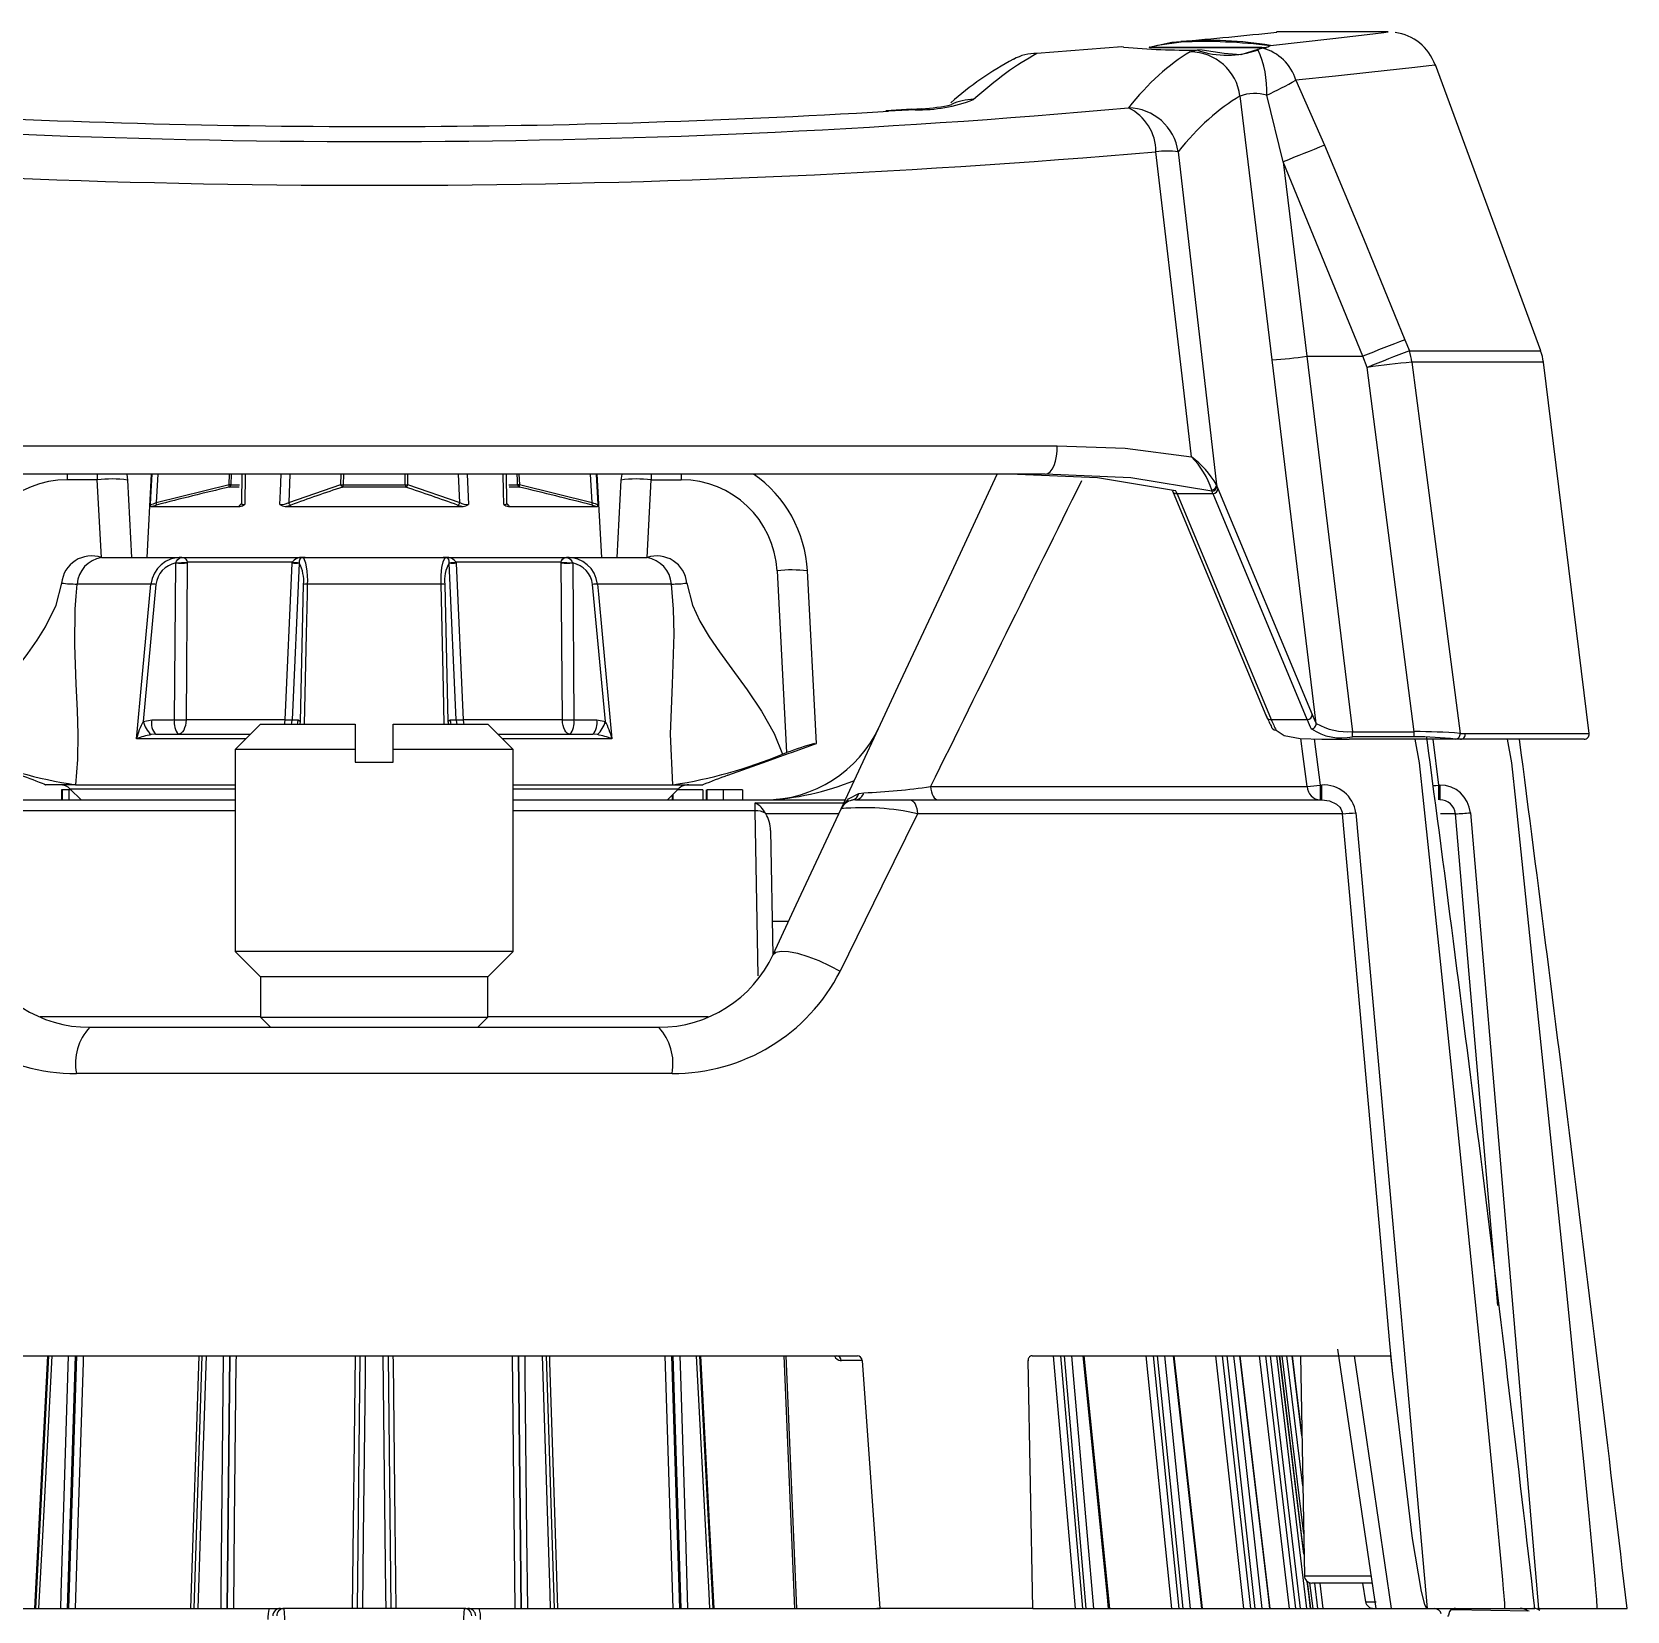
# Model space of a CAD drawing. Extents: x 6 to 134, y 1 to 99.
# Drawn here: x 56.519 to 59.675, y 96.258 to 99.383 of the extents above; entities that cross this region are included whole.
import ezdxf

# ---------------------------------------------------------------- set-up
doc = ezdxf.new("R2010")
doc.units = 0
doc.header["$MEASUREMENT"] = 0
doc.layers.add('OBJECT', color=7, linetype='CONTINUOUS')

msp = doc.modelspace()

# ---------------------------------------------------------------- linework, layer by layer
at = {"layer": 'OBJECT'}
for p, q in [((59.2019, 99.3833), (58.9819, 99.3833)), ((58.6758, 99.3538), (58.5073, 99.3403)), ((58.6758, 99.3538), (58.6692, 99.3533)), ((58.6792, 99.3533), (58.6758, 99.3538)), ((58.6792, 99.3533), (58.6795, 99.3533)), ((58.6792, 99.3533), (58.6794, 99.3533)), ((58.6796, 99.3532), (58.6794, 99.3533)), ((58.6796, 99.3532), (58.6795, 99.3533)), ((58.7306, 99.3523), (58.7307, 99.3523)), ((58.9528, 99.3523), (58.7306, 99.3523)), ((58.7307, 99.3523), (58.962, 99.3523)), ((58.8109, 99.3441), (58.8259, 99.3476)), ((58.8259, 99.3476), (58.8259, 99.3476)), ((58.9543, 99.3511), (58.9449, 99.3484)), ((58.9643, 99.3532), (58.9543, 99.3511)), ((58.9639, 99.3532), (58.9638, 99.3532)), ((58.9643, 99.3532), (58.9644, 99.3533)), ((58.9699, 99.3566), (58.9644, 99.3533)), ((59.5043, 98.7521), (59.296, 99.3182)), ((59.0199, 99.2879), (59.0768, 99.1588)), ((58.9729, 98.734), (58.9094, 99.2565)), ((58.9951, 99.126), (58.9624, 99.258)), ((58.2599, 99.2304), (58.2087, 99.2272)), ((58.2667, 99.2292), (58.214, 99.2262)), ((58.2667, 99.2292), (58.26, 99.2298)), ((58.787, 99.146), (58.8628, 98.4868)), ((58.9951, 99.126), (59.0419, 98.7413)), ((59.1524, 98.7413), (58.9951, 99.126)), ((59.2357, 98.7741), (59.2446, 98.7521)), ((59.0603, 98.0148), (58.9729, 98.734)), ((59.0419, 98.7413), (59.1322, 97.9984)), ((59.0419, 98.7413), (59.1524, 98.7413)), ((59.1613, 98.7194), (59.1524, 98.7413)), ((59.2446, 98.7521), (59.5043, 98.7521)), ((59.5097, 98.7298), (59.2494, 98.7298)), ((59.6, 97.9945), (59.5097, 98.7298)), ((59.2543, 97.9984), (59.1613, 98.7194)), ((55.8463, 98.5644), (58.5474, 98.5644)), ((58.5242, 98.5083), (55.8695, 98.5083)), ((56.5889, 98.5083), (56.5889, 98.4969)), ((56.6484, 98.5083), (56.6484, 98.4969)), ((56.755, 98.5083), (56.7464, 98.3433)), ((56.7683, 98.5083), (56.7652, 98.4517)), ((56.9091, 98.4873), (56.91, 98.5083)), ((56.9135, 98.5083), (56.9127, 98.4871)), ((56.9347, 98.5083), (56.9338, 98.4503)), ((56.941, 98.5083), (56.9401, 98.4479)), ((57.0294, 98.5083), (57.0272, 98.4517)), ((57.1302, 98.4873), (57.1308, 98.5083)), ((57.1354, 98.5083), (57.1348, 98.4871)), ((57.2619, 98.5083), (57.2625, 98.4873)), ((57.3655, 98.4517), (57.3633, 98.5083)), ((57.3804, 98.5083), (57.3828, 98.4479)), ((57.4589, 98.4503), (57.458, 98.5083)), ((57.4827, 98.5083), (57.4836, 98.4873)), ((57.6275, 98.4517), (57.6244, 98.5083)), ((57.6358, 98.5083), (57.639, 98.4479)), ((57.6464, 98.3433), (57.6377, 98.5083)), ((57.7443, 98.5083), (57.7443, 98.4969)), ((57.8038, 98.5083), (57.8038, 98.4969)), ((56.6484, 98.4969), (56.5889, 98.4969)), ((56.6565, 98.3429), (56.6484, 98.4969)), ((56.7083, 98.4964), (56.7164, 98.3433)), ((56.7652, 98.4517), (56.9091, 98.4873)), ((56.9293, 98.4824), (56.9091, 98.4824)), ((56.9127, 98.4871), (56.9295, 98.4871)), ((57.0272, 98.4517), (57.1302, 98.4873)), ((57.2586, 98.4824), (57.1341, 98.4824)), ((57.1348, 98.4871), (57.2579, 98.4871)), ((57.2625, 98.4873), (57.3655, 98.4517)), ((57.463, 98.4871), (57.48, 98.4871)), ((57.4836, 98.4824), (57.4636, 98.4824)), ((57.4836, 98.4873), (57.6275, 98.4517)), ((57.6844, 98.4964), (57.6764, 98.3433)), ((57.7362, 98.3429), (57.7443, 98.4969)), ((57.7443, 98.4969), (57.8038, 98.4969)), ((58.7757, 98.4747), (58.9618, 98.0276)), ((58.8537, 98.4744), (58.8535, 98.4765)), ((58.8628, 98.4868), (58.8636, 98.485)), ((58.8658, 98.4798), (59.052, 98.0327)), ((56.7547, 98.4442), (56.9307, 98.4442)), ((57.0203, 98.4442), (57.3724, 98.4442)), ((57.459, 98.4498), (57.4623, 98.4468)), ((57.462, 98.4442), (57.638, 98.4442)), ((58.856, 98.4694), (58.7849, 98.4694)), ((58.7849, 98.4694), (58.9711, 98.0222)), ((59.0421, 98.0222), (58.856, 98.4694)), ((56.6565, 98.3429), (56.6635, 98.3433)), ((56.6635, 98.3433), (56.8106, 98.3433)), ((56.8013, 98.0217), (56.8036, 98.3322)), ((56.8036, 98.3322), (56.8039, 98.3327)), ((56.8106, 98.3433), (57.06, 98.3433)), ((56.8264, 98.3322), (56.8241, 98.0217)), ((57.0342, 98.3338), (56.8263, 98.3338)), ((56.8263, 98.3338), (56.8264, 98.3322)), ((57.0201, 98.0217), (57.0341, 98.3322)), ((57.0341, 98.3322), (57.0342, 98.3338)), ((57.0481, 98.3322), (57.0341, 98.0217)), ((57.048, 98.3327), (57.0481, 98.3322)), ((57.06, 98.3433), (57.3327, 98.3433)), ((57.3327, 98.3433), (57.5822, 98.3433)), ((57.3446, 98.3322), (57.3447, 98.3327)), ((57.3586, 98.0217), (57.3446, 98.3322)), ((57.3585, 98.3338), (57.3586, 98.3322)), ((57.5664, 98.3338), (57.3585, 98.3338)), ((57.3586, 98.3322), (57.3726, 98.0217)), ((57.5664, 98.3322), (57.5664, 98.3338)), ((57.5687, 98.0217), (57.5664, 98.3322)), ((57.5822, 98.3433), (57.7292, 98.3433)), ((57.5888, 98.3327), (57.5891, 98.3322)), ((57.5891, 98.3322), (57.5914, 98.0217)), ((57.7292, 98.3433), (57.7362, 98.3429)), ((57.9936, 98.3169), (58.0124, 97.957)), ((58.0714, 97.9752), (58.0535, 98.3164)), ((56.7546, 98.2906), (56.6083, 98.2906)), ((56.7645, 98.2899), (56.7391, 98.0187)), ((57.0506, 98.0187), (57.0566, 98.2899)), ((57.3287, 98.2906), (57.064, 98.2906)), ((57.3361, 98.2899), (57.3421, 98.0187)), ((57.6537, 98.0187), (57.6282, 98.2899)), ((57.7844, 98.2906), (57.6381, 98.2906)), ((56.7391, 98.0187), (56.7561, 98.0217)), ((56.7561, 98.0217), (56.8013, 98.0217)), ((57.0201, 98.0217), (56.8241, 98.0217)), ((56.9714, 98.0133), (56.9214, 97.9633)), ((56.9714, 98.0133), (57.1589, 98.0133)), ((57.0341, 98.0217), (57.0462, 98.0217)), ((57.0462, 98.0217), (57.0506, 98.0187)), ((57.1589, 98.0133), (57.1589, 97.9633)), ((57.2339, 98.0133), (57.4214, 98.0133)), ((57.2339, 97.9633), (57.2339, 98.0133)), ((57.3421, 98.0187), (57.3465, 98.0217)), ((57.3465, 98.0217), (57.3586, 98.0217)), ((57.5687, 98.0217), (57.3726, 98.0217)), ((57.4714, 97.9633), (57.4214, 98.0133)), ((57.5914, 98.0217), (57.6367, 98.0217)), ((57.6367, 98.0217), (57.6537, 98.0187)), ((58.9711, 98.0222), (59.0421, 98.0222)), ((56.9426, 97.9845), (56.7259, 97.9845)), ((56.7638, 97.9933), (56.7548, 97.9925)), ((56.7638, 97.9933), (56.9514, 97.9933)), ((57.4414, 97.9933), (57.6289, 97.9933)), ((57.6668, 97.9845), (57.4501, 97.9845)), ((57.638, 97.9925), (57.6289, 97.9933)), ((58.0217, 97.9571), (58.0677, 97.9738)), ((58.0677, 97.9738), (58.0676, 97.9752)), ((59.0563, 97.984), (59.0683, 97.8928)), ((59.3459, 97.9833), (59.1251, 97.9833)), ((59.1322, 97.9884), (59.1322, 97.9984)), ((59.1322, 97.9984), (59.2543, 97.9984)), ((59.2543, 97.9884), (59.1322, 97.9884)), ((59.2543, 97.9884), (59.2543, 97.9984)), ((59.2911, 97.9833), (59.3021, 97.8928)), ((59.3459, 97.9833), (59.3359, 97.9837)), ((59.3448, 97.9949), (59.3549, 97.9945)), ((59.5901, 97.9833), (59.3459, 97.9833)), ((59.3549, 97.9945), (59.6, 97.9945)), ((56.9214, 97.9633), (56.9214, 97.5633)), ((57.1589, 97.9633), (56.9214, 97.9633)), ((57.1589, 97.9633), (57.1589, 97.9383)), ((57.1589, 97.9383), (57.2339, 97.9383)), ((57.2339, 97.9383), (57.2339, 97.9633)), ((57.4714, 97.9633), (57.2339, 97.9633)), ((57.4714, 97.5633), (57.4714, 97.9633)), ((57.896, 97.912), (57.9739, 97.9403)), ((58.004, 97.954), (58.0124, 97.957)), ((56.6053, 97.8933), (56.5464, 97.8933)), ((56.5774, 97.8833), (56.5774, 97.8633)), ((56.5789, 97.8833), (56.5774, 97.8833)), ((56.5789, 97.8833), (56.5789, 97.8633)), ((56.5921, 97.8833), (56.5789, 97.8833)), ((56.5921, 97.8833), (56.5921, 97.8633)), ((56.5964, 97.8833), (56.5921, 97.8833)), ((56.5951, 97.8845), (56.6164, 97.8633)), ((56.9214, 97.8845), (56.5951, 97.8845)), ((56.6053, 97.8933), (56.9214, 97.8933)), ((57.4714, 97.8933), (57.7874, 97.8933)), ((57.7976, 97.8845), (57.4714, 97.8845)), ((57.7764, 97.8633), (57.7976, 97.8845)), ((57.7871, 97.874), (57.7871, 97.8633)), ((57.7874, 97.8933), (57.8464, 97.8933)), ((57.8468, 97.8833), (57.7964, 97.8833)), ((57.8468, 97.8833), (57.8468, 97.8633)), ((57.8534, 97.8833), (57.8534, 97.8633)), ((57.8547, 97.8833), (57.8547, 97.8633)), ((57.8866, 97.8833), (57.8547, 97.8833)), ((57.8866, 97.8833), (57.8866, 97.8633)), ((57.9249, 97.8833), (57.8866, 97.8833)), ((57.9249, 97.8833), (57.9249, 97.8633)), ((58.1553, 97.8762), (58.1652, 97.8775)), ((58.2971, 97.8896), (59.0422, 97.8896)), ((59.0683, 97.8928), (59.0711, 97.8928)), ((59.0683, 97.8928), (59.0683, 97.8633)), ((59.0711, 97.8633), (59.0711, 97.8928)), ((59.3021, 97.8928), (59.3046, 97.8928)), ((59.3021, 97.8928), (59.3021, 97.8633)), ((59.3046, 97.8928), (59.3046, 97.8633)), ((56.2643, 97.8633), (56.9214, 97.8633)), ((57.4714, 97.8633), (58.1284, 97.8633)), ((57.7778, 97.8648), (57.7778, 97.8633)), ((57.7858, 97.8727), (57.7858, 97.8633)), ((57.95, 97.8578), (58.1258, 97.8578)), ((58.1485, 97.8633), (58.1417, 97.8627)), ((58.1485, 97.8633), (58.2564, 97.8633)), ((58.2564, 97.8633), (59.0711, 97.8633)), ((56.9214, 97.8419), (56.4426, 97.8419)), ((57.9501, 97.8419), (57.4714, 97.8419)), ((57.9558, 97.5149), (57.9501, 97.8419)), ((57.9715, 97.8355), (57.9706, 97.8369)), ((58.1154, 97.8355), (57.9715, 97.8355)), ((59.1123, 97.8359), (58.2712, 97.8359)), ((59.3357, 97.8359), (59.3062, 97.8359)), ((59.3652, 97.838), (59.5002, 96.2633)), ((57.9805, 97.8025), (57.9848, 97.5561)), ((57.9836, 97.6233), (58.0164, 97.6233)), ((56.9214, 97.5633), (56.9714, 97.5133)), ((57.1964, 97.5633), (56.9214, 97.5633)), ((57.4714, 97.5633), (57.1964, 97.5633)), ((57.4214, 97.5133), (57.4714, 97.5633)), ((56.9714, 97.5133), (56.9714, 97.4333)), ((57.1964, 97.5133), (56.9714, 97.5133)), ((57.4214, 97.5133), (57.1964, 97.5133)), ((57.4214, 97.4333), (57.4214, 97.5133)), ((56.5355, 97.4347), (56.9714, 97.4347)), ((56.9714, 97.4333), (56.9914, 97.4133)), ((56.9714, 97.4333), (57.1964, 97.4333)), ((57.1964, 97.4333), (57.4214, 97.4333)), ((57.4014, 97.4133), (57.4214, 97.4333)), ((57.4214, 97.4347), (57.8572, 97.4347)), ((56.6335, 97.4133), (57.7593, 97.4133)), ((57.7857, 97.322), (56.607, 97.322)), ((59.1022, 96.7761), (59.178, 96.2632)), ((56.2405, 96.7633), (58.1523, 96.7633)), ((56.5246, 96.2633), (56.5508, 96.7633)), ((56.5522, 96.7633), (56.5259, 96.2633)), ((56.6046, 96.7633), (56.589, 96.2633)), ((56.5922, 96.2633), (56.6079, 96.7633)), ((56.8336, 96.2633), (56.8498, 96.7633)), ((56.8555, 96.7633), (56.8393, 96.2633)), ((56.9099, 96.7633), (56.9048, 96.2633)), ((56.9064, 96.2633), (56.9114, 96.7633)), ((57.1536, 96.2633), (57.1592, 96.7633)), ((57.1632, 96.2633), (57.1688, 96.7633)), ((57.2239, 96.7633), (57.2295, 96.2633)), ((57.475, 96.2633), (57.4699, 96.7633)), ((57.4813, 96.7633), (57.4864, 96.2633)), ((57.4879, 96.2633), (57.4828, 96.7633)), ((57.5534, 96.2633), (57.5372, 96.7633)), ((57.7878, 96.2633), (57.7721, 96.7633)), ((57.7848, 96.7633), (57.8005, 96.2633)), ((57.8037, 96.2633), (57.7881, 96.7633)), ((57.8668, 96.2633), (57.8405, 96.7633)), ((58.007, 96.7633), (58.0279, 96.2633)), ((58.0111, 96.7633), (58.0319, 96.2633)), ((58.1618, 96.7536), (58.1199, 96.7536)), ((58.1618, 96.7536), (58.1969, 96.2633)), ((58.4992, 96.2633), (58.4901, 96.7536)), ((58.4979, 96.7633), (59.2076, 96.7633)), ((58.5836, 96.2633), (58.5402, 96.7633)), ((58.5544, 96.7633), (58.5977, 96.2633)), ((58.6052, 96.2633), (58.5619, 96.7633)), ((58.6517, 96.2633), (58.6011, 96.7633)), ((58.7743, 96.2633), (58.724, 96.7633)), ((58.7378, 96.7633), (58.7881, 96.2633)), ((58.7967, 96.2633), (58.7464, 96.7633)), ((58.8351, 96.2633), (58.7791, 96.7633)), ((58.9171, 96.2633), (58.8614, 96.7633)), ((58.8744, 96.7633), (58.9301, 96.2633)), ((58.9394, 96.2633), (58.8837, 96.7633)), ((58.969, 96.2633), (58.9094, 96.7633)), ((59.0076, 96.2633), (58.9482, 96.7633)), ((58.9601, 96.7633), (59.0194, 96.2633)), ((59.0292, 96.2633), (58.9698, 96.7633)), ((59.036, 96.3708), (58.9878, 96.7633)), ((59.036, 96.372), (58.9879, 96.7633)), ((58.9921, 96.7633), (59.0353, 96.4108)), ((59.0336, 96.5059), (59.002, 96.7633)), ((59.0319, 96.6045), (59.0124, 96.7633)), ((59.0291, 96.7633), (59.0367, 96.328)), ((59.2115, 96.7277), (59.2076, 96.7633)), ((59.0367, 96.328), (59.1689, 96.328)), ((59.0493, 96.2633), (59.0428, 96.3165)), ((59.0471, 96.3141), (59.0534, 96.2633)), ((59.1708, 96.3133), (59.0517, 96.3133)), ((59.0634, 96.2633), (59.0572, 96.3133)), ((59.0675, 96.3133), (59.0736, 96.2633)), ((59.0738, 96.2633), (59.0677, 96.3133)), ((59.152, 96.3133), (59.1575, 96.2765)), ((59.1575, 96.2765), (59.179, 96.2765)), ((56.1932, 96.2633), (56.9885, 96.2633)), ((56.9885, 96.2633), (57.0116, 96.2633)), ((57.011, 96.2633), (57.0184, 96.2633)), ((57.3743, 96.2633), (57.0184, 96.2633)), ((57.3743, 96.2633), (57.3817, 96.2633)), ((57.3821, 96.2633), (57.4042, 96.2633)), ((57.4042, 96.2633), (58.1969, 96.2633)), ((58.1969, 96.2633), (58.1908, 96.2633)), ((58.4992, 96.2633), (58.1969, 96.2633)), ((58.4992, 96.2633), (59.2476, 96.2633)), ((59.2476, 96.2633), (59.2797, 96.2633)), ((59.2797, 96.2633), (59.4328, 96.2633)), ((59.4817, 96.258), (59.3301, 96.2607)), ((59.4328, 96.2633), (59.4928, 96.2633)), ((59.5002, 96.2633), (59.498, 96.2633)), ((59.5002, 96.2633), (59.6153, 96.2633)), ((59.6153, 96.2633), (59.6753, 96.2633))]:
    msp.add_line(p, q, dxfattribs=at)
at = {"layer": 'OBJECT', "flags": 128}
for points in [[(58.7297, 99.3532), (58.7743, 99.363), (58.7925, 99.3642)], [(58.7927, 99.3632), (58.7459, 99.3564), (58.7307, 99.3523)], [(58.9699, 99.3566), (59.0928, 99.3703), (59.1719, 99.3796), (59.1942, 99.3823), (59.2023, 99.3833), (59.2019, 99.3832)], [(58.9449, 99.3484), (58.9112, 99.3381), (58.8779, 99.3407), (58.8344, 99.3473), (58.8259, 99.3476)], [(59.2946, 99.3176), (59.2955, 99.3177), (59.2833, 99.3163), (59.2554, 99.3131), (59.1646, 99.3031), (59.0986, 99.296), (59.0199, 99.2879)], [(58.2798, 99.2313), (58.2796, 99.2312), (58.26, 99.23)], [(58.8135, 98.5424), (58.7948, 98.7025), (58.7431, 99.146)], [(59.0768, 99.1588), (59.1535, 98.9741), (59.2357, 98.7741)], [(59.2494, 98.7298), (59.2752, 98.5315), (59.3448, 97.9949)], [(58.5242, 98.5083), (58.5291, 98.5094), (58.5338, 98.5127), (58.538, 98.518), (58.5417, 98.5252), (58.5446, 98.5338), (58.5465, 98.5435), (58.5475, 98.5538), (58.5474, 98.5644)], [(58.5474, 98.5644), (58.682, 98.5594), (58.8135, 98.5424)], [(56.7065, 98.5083), (56.7067, 98.5077), (56.7083, 98.4964)], [(56.7537, 98.4479), (56.7551, 98.4742), (56.7569, 98.5083)], [(57.0099, 98.4479), (57.0109, 98.4742), (57.0123, 98.5083)], [(57.2579, 98.4871), (57.2576, 98.4971), (57.2573, 98.5083)], [(57.4526, 98.4479), (57.4522, 98.4742), (57.4517, 98.5083)], [(57.48, 98.4871), (57.4796, 98.4971), (57.4792, 98.5083)], [(57.6862, 98.5083), (57.686, 98.5077), (57.6844, 98.4964)], [(58.1203, 97.846), (58.2333, 98.0882), (58.3389, 98.3148), (58.4291, 98.5083)], [(58.4692, 98.5083), (58.6276, 98.5011), (58.782, 98.476)], [(58.8537, 98.4744), (58.6932, 98.5006), (58.5242, 98.5083)], [(58.7757, 98.4747), (58.7753, 98.4757), (58.7751, 98.4771)], [(56.9307, 98.4442), (56.9301, 98.4446), (56.9296, 98.4459), (56.9304, 98.4468)], [(56.9304, 98.4468), (56.9331, 98.4493), (56.9337, 98.4498)], [(56.9336, 98.4503), (56.9337, 98.4493), (56.9332, 98.4483), (56.9329, 98.448), (56.933, 98.448)], [(56.9339, 98.4503), (56.9342, 98.4493), (56.9361, 98.4483), (56.9392, 98.4479), (56.9401, 98.4479)], [(57.4526, 98.4479), (57.4549, 98.448), (57.4577, 98.4487), (57.4589, 98.45), (57.4588, 98.4503)], [(57.4597, 98.448), (57.4598, 98.448), (57.4594, 98.4485), (57.4589, 98.45), (57.459, 98.4503)], [(57.4623, 98.4468), (57.4631, 98.4452), (57.462, 98.4442)], [(56.8039, 98.3327), (56.8054, 98.3356), (56.8081, 98.3391), (56.8113, 98.3417), (56.8147, 98.3431), (56.8158, 98.3433), (56.8159, 98.3433), (56.8159, 98.3433), (56.8159, 98.3433), (56.8158, 98.3433), (56.8158, 98.3433), (56.8157, 98.3433), (56.8156, 98.3433)], [(56.8106, 98.3433), (56.8116, 98.3433), (56.8161, 98.3433)], [(56.8148, 98.3433), (56.8117, 98.3433), (56.8106, 98.3433)], [(56.8161, 98.3433), (56.8165, 98.3433), (56.8168, 98.3433), (56.8174, 98.3433), (56.8188, 98.3431), (56.8214, 98.3418), (56.8237, 98.3395), (56.8255, 98.3364), (56.8263, 98.3338)], [(57.0539, 98.3433), (57.0539, 98.3433), (57.0538, 98.3433), (57.0537, 98.3433), (57.0536, 98.3433), (57.0535, 98.3433), (57.0534, 98.3433), (57.0529, 98.3432), (57.0515, 98.3426), (57.0492, 98.3397), (57.0481, 98.3357), (57.048, 98.3327)], [(57.0539, 98.3433), (57.0541, 98.3433), (57.0565, 98.3421), (57.0607, 98.3326), (57.0633, 98.3162), (57.0641, 98.2975), (57.064, 98.2906)], [(57.06, 98.3433), (57.0587, 98.3433), (57.0541, 98.3433)], [(57.0543, 98.3433), (57.0589, 98.3433), (57.06, 98.3433)], [(57.3287, 98.2906), (57.3289, 98.3083), (57.3302, 98.3232), (57.3326, 98.3347), (57.336, 98.3418), (57.3386, 98.3433), (57.3388, 98.3433)], [(57.3386, 98.3433), (57.3341, 98.3433), (57.3327, 98.3433)], [(57.3327, 98.3433), (57.3338, 98.3433), (57.3384, 98.3433)], [(57.3447, 98.3327), (57.3446, 98.3356), (57.3438, 98.3391), (57.3422, 98.3417), (57.3403, 98.3431), (57.3393, 98.3433), (57.3392, 98.3433), (57.3391, 98.3433), (57.3391, 98.3433), (57.339, 98.3433), (57.3389, 98.3433), (57.3388, 98.3433), (57.3388, 98.3433)], [(57.5664, 98.3338), (57.5672, 98.3364), (57.569, 98.3395), (57.5713, 98.3418), (57.5739, 98.3431), (57.5753, 98.3433), (57.5759, 98.3433), (57.5762, 98.3433), (57.5766, 98.3433)], [(57.5766, 98.3433), (57.5811, 98.3433), (57.5822, 98.3433)], [(57.5771, 98.3433), (57.577, 98.3433), (57.5769, 98.3433), (57.5769, 98.3433), (57.5768, 98.3433), (57.5768, 98.3433), (57.5769, 98.3433), (57.5773, 98.3432), (57.5796, 98.3426), (57.584, 98.3397), (57.5872, 98.3357), (57.5888, 98.3327)], [(57.5822, 98.3433), (57.5811, 98.3433), (57.5771, 98.3433)], [(56.3887, 97.954), (56.4124, 98.0092), (56.4477, 98.0663), (56.4887, 98.1227), (56.5109, 98.153), (56.5292, 98.1792), (56.5461, 98.2061), (56.567, 98.2488), (56.578, 98.2925)], [(56.6083, 98.2906), (56.606, 98.2665), (56.6043, 98.2407), (56.6033, 98.17), (56.6063, 98.0925), (56.6087, 98.0403), (56.61, 97.9933), (56.6092, 97.9434), (56.6053, 97.8933)], [(56.7259, 97.9845), (56.7277, 98.0044), (56.7352, 98.0838), (56.7546, 98.2906)], [(57.064, 98.2906), (57.0636, 98.2707), (57.0619, 98.1913), (57.058, 98.0133)], [(57.3347, 98.0133), (57.3332, 98.0838), (57.3287, 98.2906)], [(57.6381, 98.2906), (57.64, 98.2707), (57.6474, 98.1913), (57.6668, 97.9845)], [(57.7874, 97.8933), (57.7827, 97.9933), (57.7864, 98.0925), (57.7896, 98.1912), (57.7884, 98.2407), (57.7844, 98.2906)], [(57.8147, 98.2925), (57.8258, 98.2488), (57.8404, 98.2173), (57.8588, 98.1864), (57.8796, 98.1561), (57.9041, 98.1227), (57.9346, 98.0811), (57.9628, 98.0393), (57.9877, 97.9948), (58.004, 97.954)], [(56.8241, 98.0217), (56.8236, 98.0161), (56.8227, 98.0107), (56.8213, 98.0058), (56.8194, 98.0015), (56.8172, 97.998), (56.8146, 97.9954), (56.8119, 97.9938), (56.8091, 97.9933)], [(57.0193, 98.0133), (57.0197, 98.0161), (57.0201, 98.0217)], [(57.0325, 98.0133), (57.0333, 98.0161), (57.0341, 98.0217)], [(57.0446, 98.0133), (57.0454, 98.0161), (57.0462, 98.0217)], [(57.0493, 98.0133), (57.0496, 98.0141), (57.0506, 98.0187)], [(57.3421, 98.0187), (57.3431, 98.0141), (57.3434, 98.0133)], [(57.3465, 98.0217), (57.3473, 98.0161), (57.3481, 98.0133)], [(57.3586, 98.0217), (57.3594, 98.0161), (57.3602, 98.0133)], [(57.3726, 98.0217), (57.373, 98.0161), (57.3734, 98.0133)], [(57.5836, 97.9933), (57.5808, 97.9938), (57.5781, 97.9954), (57.5755, 97.998), (57.5733, 98.0015), (57.5714, 98.0058), (57.57, 98.0107), (57.5691, 98.0161), (57.5687, 98.0217)], [(58.9808, 98.0015), (58.9968, 97.9905), (59.0283, 97.9851), (59.0713, 97.9835), (59.1251, 97.9833)], [(58.0677, 97.9738), (58.0697, 97.9746), (58.0709, 97.975), (58.0714, 97.9752)], [(59.0422, 97.8896), (59.0345, 97.9491), (59.0298, 97.985)], [(59.2554, 97.9833), (59.2641, 97.9364), (59.2724, 97.8561), (59.3058, 97.5379), (59.3223, 97.3788), (59.3388, 97.2197), (59.3714, 96.9015), (59.3929, 96.6893), (59.407, 96.5476), (59.4163, 96.4531), (59.4223, 96.39), (59.4262, 96.3479), (59.4288, 96.3198), (59.4304, 96.3011), (59.4314, 96.2885), (59.4321, 96.2802), (59.4325, 96.2746), (59.4327, 96.2708), (59.4329, 96.2683), (59.4329, 96.2667), (59.433, 96.2656), (59.433, 96.2648), (59.433, 96.2643), (59.433, 96.264), (59.4329, 96.2637), (59.4329, 96.2636), (59.4329, 96.2635), (59.4329, 96.2634), (59.4329, 96.2634), (59.4329, 96.2633), (59.4328, 96.2633), (59.4328, 96.2633), (59.4328, 96.2633), (59.4328, 96.2633), (59.4328, 96.2633)], [(59.4379, 97.9833), (59.4466, 97.9364), (59.4549, 97.8561), (59.4882, 97.5379), (59.5048, 97.3788), (59.5212, 97.2197), (59.5539, 96.9015), (59.5754, 96.6893), (59.5895, 96.5476), (59.5987, 96.4531), (59.6048, 96.39), (59.6087, 96.3479), (59.6112, 96.3198), (59.6129, 96.3011), (59.6139, 96.2885), (59.6146, 96.2802), (59.615, 96.2746), (59.6152, 96.2708), (59.6153, 96.2683), (59.6154, 96.2667), (59.6154, 96.2656), (59.6154, 96.2648), (59.6154, 96.2643), (59.6154, 96.264), (59.6154, 96.2637), (59.6154, 96.2636), (59.6154, 96.2635), (59.6154, 96.2634), (59.6153, 96.2634), (59.6153, 96.2633), (59.6153, 96.2633), (59.6153, 96.2633), (59.6153, 96.2633), (59.6153, 96.2633), (59.6153, 96.2633)], [(57.9739, 97.9403), (57.9934, 97.9473), (58.0081, 97.9524), (58.0177, 97.9558), (58.022, 97.9572), (58.0217, 97.9571)], [(56.5436, 97.8944), (56.546, 97.8934), (56.5464, 97.8933)], [(57.8491, 97.8944), (57.8467, 97.8934), (57.8464, 97.8933)], [(58.125, 97.8523), (58.1346, 97.8652), (58.1553, 97.8762)], [(58.2971, 97.8896), (58.2977, 97.8843), (58.2988, 97.8793), (58.3003, 97.8748), (58.3022, 97.8708), (58.3045, 97.8676), (58.3071, 97.8652), (58.3098, 97.8638), (58.3126, 97.8633)], [(59.2923, 97.8916), (59.297, 97.8921), (59.3021, 97.8928)], [(57.9501, 97.8419), (57.9501, 97.8482), (57.95, 97.8535), (57.95, 97.8578)], [(57.9858, 97.5576), (58.0314, 97.6554), (58.0763, 97.7515), (58.1203, 97.846)], [(58.2564, 97.8633), (58.2591, 97.8628), (58.2617, 97.8612), (58.2642, 97.8588), (58.2664, 97.8554), (58.2682, 97.8513), (58.2697, 97.8466), (58.2707, 97.8414), (58.2712, 97.8359)], [(59.0711, 97.8633), (59.0865, 97.8612), (59.1001, 97.8549), (59.1066, 97.8489), (59.1088, 97.8458), (59.1118, 97.8389), (59.1123, 97.8359)], [(58.2712, 97.8359), (58.2009, 97.6928), (58.1182, 97.5241)], [(59.2115, 96.7277), (59.2061, 96.7875), (59.1848, 97.0265), (59.1123, 97.8359)], [(59.1386, 97.838), (59.2373, 96.7372), (59.2797, 96.2633)], [(59.4192, 96.8628), (59.363, 97.5185), (59.3357, 97.8359)], [(57.9858, 97.5576), (57.9912, 97.5623), (58.0014, 97.5642), (58.0159, 97.5634), (58.0339, 97.5598), (58.0543, 97.5537), (58.076, 97.5453), (58.0977, 97.5353), (58.1182, 97.5241)], [(56.5587, 96.7633), (56.5566, 96.7243), (56.5399, 96.4067), (56.5324, 96.2633)], [(56.5762, 96.2633), (56.5771, 96.2928), (56.5918, 96.7633)], [(56.6206, 96.7633), (56.6202, 96.7507), (56.6102, 96.4331), (56.6049, 96.2633)], [(56.8636, 96.7633), (56.8624, 96.7243), (56.8521, 96.4067), (56.8474, 96.2633)], [(56.8933, 96.2633), (56.8936, 96.2928), (56.8984, 96.7633)], [(56.9229, 96.7633), (56.9227, 96.7507), (56.9195, 96.4331), (56.9177, 96.2633)], [(57.1787, 96.7633), (57.1783, 96.7243), (57.1747, 96.4067), (57.173, 96.2633)], [(57.2197, 96.2633), (57.2193, 96.2928), (57.214, 96.7633)], [(57.2335, 96.7633), (57.2336, 96.7507), (57.2372, 96.4331), (57.2391, 96.2633)], [(57.4943, 96.7633), (57.4947, 96.7243), (57.4979, 96.4067), (57.4994, 96.2633)], [(57.5453, 96.2633), (57.5443, 96.2928), (57.5291, 96.7633)], [(57.5429, 96.7633), (57.5433, 96.7507), (57.5536, 96.4331), (57.5591, 96.2633)], [(57.8009, 96.7633), (57.8021, 96.7243), (57.812, 96.4067), (57.8165, 96.2633)], [(57.8603, 96.2633), (57.8588, 96.2928), (57.834, 96.7633)], [(57.8419, 96.7633), (57.8425, 96.7507), (57.8592, 96.4331), (57.8681, 96.2633)], [(58.5761, 96.7633), (58.5795, 96.7243), (58.607, 96.4067), (58.6195, 96.2633)], [(58.6494, 96.2633), (58.6464, 96.2928), (58.5988, 96.7633)], [(58.7602, 96.7633), (58.7641, 96.7243), (58.7961, 96.4067), (58.8105, 96.2633)], [(58.8338, 96.2633), (58.8305, 96.2928), (58.7778, 96.7633)], [(58.8968, 96.7633), (58.9011, 96.7243), (58.9365, 96.4067), (58.9525, 96.2633)], [(58.9684, 96.2633), (58.9649, 96.2928), (58.9088, 96.7633)], [(58.9817, 96.7633), (58.9863, 96.7243), (59.024, 96.4067), (59.0411, 96.2633)], [(59.0123, 96.7633), (59.0171, 96.7243), (59.0319, 96.6035)], [(59.1353, 96.7633), (59.1711, 96.5205), (59.2087, 96.2633)], [(59.2797, 96.2633), (59.2793, 96.2634), (59.2787, 96.2637), (59.2777, 96.265), (59.275, 96.2711), (59.2684, 96.2969), (59.251, 96.4017), (59.2115, 96.7277)], [(59.0492, 96.2633), (59.0456, 96.2928), (59.0426, 96.3166)], [(59.3301, 96.2605), (59.3267, 96.2605), (59.3266, 96.2604), (59.3242, 96.2573), (59.3218, 96.2502), (59.3202, 96.2472)]]:
    msp.add_lwpolyline(points, dxfattribs=at)
at = {"layer": 'OBJECT'}
for centre, radius, start, end in [((57.1771, 116.9153), 17.6253, 275.2588, 275.87744), ((58.8489, 98.6113), 0.755, 80.7834, 94.2828), ((58.8375, 98.3606), 1.0036, 82.4779, 92.5558), ((59.2039, 99.2862), 0.0967, 19.179, 82.7461), ((58.7658, 98.7588), 0.6466, 118.0978, 131.5118), ((58.5027, 99.2615), 0.0789, 86.6786, 121.4771), ((58.8014, 100.6022), 1.2549, 264.422, 271.1159), ((58.7297, 99.3523), 0.000833, 355.028, 99.4147), ((58.7299, 99.3524), 0.00084, 354.4438, 98.7793), ((58.8098, 99.2436), 0.1004, 7.3421, 89.3787), ((58.8836, 99.521), 0.1838, 251.664, 289.1901), ((58.9448, 99.3477), 0.000682, 74.4383, 138.069), ((58.7643, 99.2667), 0.1982, 357.4679, 24.3322), ((58.9292, 99.2594), 0.0952, 17.4611, 74.6524), ((58.9641, 99.3523), 0.000935, 80.9816, 107.3748), ((58.9642, 99.3524), 0.000909, 80.6624, 108.1409), ((58.9699, 99.3556), 0.001, 89.9647, 149.9381), ((58.6305, 99.9656), 0.7816, 295.1272, 299.8868), ((57.1969, 115.88), 16.7138, 264.87971, 275.12029), ((58.2739, 99.5303), 0.3012, 268.6322, 291.1033), ((58.2651, 99.5612), 0.3302, 272.559, 282.9722), ((58.3806, 99.1515), 0.0978, 88.9708, 115.5893), ((58.6475, 99.1466), 0.0955, 359.6109, 64.5898), ((58.687, 99.1319), 0.101, 8.0052, 89.1325), ((58.9382, 99.1741), 0.0872, 73.9118, 109.2827), ((57.1977, 116.2881), 17.0921, 266.62259, 273.40874), ((57.1969, 117.1397), 18.06, 265.08863, 274.91137), ((58.765, 98.97), 0.1773, 82.8778, 97.1222), ((60.3141, 95.9548), 3.4346, 111.1138, 112.5834), ((60.4061, 95.6813), 3.3068, 110.7284, 112.2782), ((58.8699, 100.0349), 1.305, 274.5278, 277.5727), ((60.4122, 95.6638), 3.3016, 110.7093, 112.2626), ((59.5821, 95.5467), 3.2004, 95.9663, 97.5543), ((59.1394, 98.7179), 0.1106, 6.1893, 18.0446), ((59.4104, 98.7176), 0.1, 7, 20.2), ((58.6963, 98.4262), 0.1651, 17.7591, 44.7662), ((58.6958, 98.3883), 0.194, 30.5228, 52.6284), ((57.8038, 98.3033), 0.25, 3, 55.0848), ((56.5889, 98.3069), 0.19, 90, 177), ((56.6762, 98.2503), 0.2482, 82.5666, 96.4338), ((58.3741, 92.2518), 6.4005, 103.23165, 104.55834), ((56.9024, 98.3155), 0.1719, 86.5869, 87.7681), ((56.9027, 98.4848), 0.00684, 339.573, 20.9142), ((56.9077, 98.4872), 0.00495, 286.8185, 358.9993), ((58.254, 95.0811), 3.581, 108.2239, 109.9647), ((57.1358, 98.4878), 0.00561, 185.2217, 252.0937), ((57.1377, 98.6234), 0.1363, 266.8667, 268.8126), ((57.1245, 98.4864), 0.0103, 337.4999, 3.8777), ((57.2551, 98.6235), 0.1364, 271.1879, 273.1327), ((57.2682, 98.4864), 0.0103, 176.1223, 202.5001), ((57.2569, 98.4878), 0.00561, 287.9063, 354.7783), ((55.8404, 94.2191), 4.493, 70.2119, 71.5994), ((57.4903, 98.3155), 0.1719, 92.232, 93.4133), ((57.485, 98.4872), 0.00495, 181.0022, 253.1822), ((57.49, 98.4848), 0.00684, 159.0909, 200.4289), ((55.6369, 90.7088), 7.9899, 75.57361, 76.63638), ((57.7165, 98.2503), 0.2482, 83.5661, 97.4335), ((57.8038, 98.3069), 0.19, 3, 90), ((424.8889, -82.6427), 408.6337, 153.686947, 153.781526), ((58.784, 98.4784), 0.0091, 203.8123, 275.7462), ((58.8527, 98.4867), 0.0102, 274.7514, 0.6543), ((58.8534, 98.4846), 0.0102, 272.0647, 1.8105), ((58.8556, 98.4796), 0.0102, 272.0912, 1.2325), ((56.7114, 98.5953), 0.1534, 285.9826, 290.5215), ((56.7617, 98.4481), 0.00806, 181.837, 208.8233), ((56.648, 98.9021), 0.4701, 283.1115, 284.4436), ((56.7594, 98.4492), 0.00629, 338.2736, 23.4522), ((56.93, 98.4513), 0.00444, 275.2791, 312.2275), ((56.9286, 98.4636), 0.0194, 276.1782, 306.1427), ((57.01, 98.4883), 0.0404, 269.8244, 295.0512), ((57.022, 98.4658), 0.0217, 236.0255, 265.3994), ((57.0126, 98.5012), 0.0575, 277.7214, 288.9715), ((57.0327, 98.4522), 0.0056, 185.8551, 254.6341), ((57.36, 98.4522), 0.0056, 285.3745, 354.1363), ((57.3801, 98.5012), 0.0575, 251.0258, 262.2807), ((57.3828, 98.489), 0.0412, 245.1771, 269.9474), ((57.3707, 98.4659), 0.0217, 274.6386, 303.9356), ((57.4641, 98.4636), 0.0194, 233.8569, 263.8209), ((57.4627, 98.4513), 0.00444, 226.783, 264.7408), ((57.6333, 98.4492), 0.00629, 156.5478, 201.7264), ((57.7448, 98.9025), 0.4706, 255.5569, 256.8876), ((57.6752, 98.5769), 0.134, 249.1502, 254.3457), ((57.6311, 98.4481), 0.00799, 331.0585, 358.2768), ((56.637, 98.2869), 0.0593, 70.8165, 174.5855), ((56.6655, 98.2863), 0.0573, 99.0309, 175.6929), ((56.8137, 98.2839), 0.0594, 88.1606, 173.5061), ((56.8129, 98.2844), 0.0487, 100.9331, 173.558), ((56.815, 98.8304), 0.4983, 268.693, 271.307), ((56.7982, 98.6703), 0.3377, 270.9664, 274.7846), ((56.8158, 98.3534), 0.0101, 268.8588, 271.6825), ((57.0411, 98.5096), 0.1775, 267.7469, 272.2531), ((57.0526, 98.3209), 0.0224, 85.5939, 144.9436), ((57.1077, 99.1476), 0.8171, 264.8432, 265.8152), ((56.983, 98.2971), 0.0739, 354.3752, 28.3262), ((57.4023, 98.2986), 0.0667, 149.7722, 187.5264), ((57.3401, 98.3209), 0.0224, 35.0559, 94.4066), ((57.3516, 98.5096), 0.1775, 267.7469, 272.2531), ((57.2851, 99.1468), 0.8163, 274.1843, 275.1573), ((57.5945, 98.6703), 0.3377, 265.2153, 269.0337), ((57.5777, 98.8304), 0.4983, 268.693, 271.307), ((57.5769, 98.3534), 0.0101, 268.3181, 271.1407), ((57.579, 98.2839), 0.0594, 6.4936, 91.8397), ((57.5799, 98.2844), 0.0487, 6.4412, 79.0679), ((57.7557, 98.2869), 0.0593, 5.4485, 109.1494), ((57.7272, 98.2863), 0.0573, 4.3073, 80.9687), ((58.0214, 98.0703), 0.2482, 82.5665, 96.4339), ((56.6053, 98.4857), 0.1951, 261.9474, 270.8819), ((56.7524, 98.1885), 0.1021, 83.1942, 88.7538), ((57.0628, 98.2629), 0.0277, 87.5498, 103.0961), ((57.3299, 98.2629), 0.0277, 76.9042, 92.4498), ((57.6403, 98.1885), 0.1021, 91.2464, 96.8056), ((57.7874, 98.4857), 0.1951, 269.118, 278.0526), ((59.0418, 98.0324), 0.0102, 272.0895, 1.2334), ((56.8751, 97.9467), 0.1539, 152.1096, 165.7896), ((56.793, 98.0333), 0.0558, 195.0842, 226.8145), ((56.789, 98.0154), 0.0335, 169.1592, 221.3521), ((56.8342, 98.0154), 0.0335, 169.16, 221.3519), ((56.8127, 98.5192), 0.4976, 268.6912, 271.3088), ((57.0271, 98.1989), 0.1773, 267.7438, 272.2562), ((57.3656, 98.1988), 0.1773, 267.7437, 272.2563), ((57.58, 98.5192), 0.4976, 268.6912, 271.3088), ((57.5585, 98.0154), 0.0335, 318.6477, 10.841), ((57.6038, 98.0154), 0.0335, 318.6477, 10.841), ((57.5997, 98.0333), 0.0558, 313.1848, 344.9155), ((57.5179, 97.9468), 0.1536, 14.1969, 27.9035), ((57.9691, 98.1133), 0.25, 270, 335), ((58.9702, 98.0313), 0.0091, 203.8123, 275.7462), ((58.9802, 98.0108), 0.00933, 185.5195, 273.4604), ((59.0501, 98.0142), 0.0102, 271.8997, 3.3813), ((59.1096, 98.0915), 0.1055, 235.9554, 282.365), ((59.1226, 98.1225), 0.1244, 239.9366, 274.3845), ((56.7934, 97.7977), 0.1986, 101.2213, 109.8748), ((57.5993, 97.7977), 0.1986, 70.1251, 78.779), ((58.3299, 97.0871), 0.926, 106.4543, 110.0501), ((59.2532, 96.808), 1.1905, 85.5839, 89.9446), ((59.2477, 97.1564), 0.832, 83.9086, 89.5423), ((-38.378, 84.9939), 98.5175, 6.568428, 7.578744), ((59.3351, 97.9935), 0.00985, 275.1211, 8.1626), ((59.3453, 97.9929), 0.00967, 273.722, 9.3464), ((-89.1787, 78.7146), 149.8849, 6.723688, 7.386204), ((59.5901, 97.9933), 0.01, 270, 7), ((56.7476, 98.818), 0.9356, 247.4449, 261.2514), ((57.6448, 98.8194), 0.937, 278.7588, 292.5449), ((55.7893, 95.9597), 2.0765, 68.6175, 70.082), ((58.6034, 95.9599), 2.0763, 109.9179, 111.3826), ((56.5739, 97.8633), 0.03, 45, 90), ((57.8188, 97.8633), 0.03, 90, 135), ((57.9485, 98.383), 0.5202, 272.2712, 292.3664), ((58.1367, 97.8813), 0.0193, 284.93, 344.7028), ((58.1462, 97.8829), 0.0197, 276.6543, 344.1169), ((58.1175, 99.1157), 1.2391, 272.2045, 278.3329), ((58.9369, 98.8749), 0.9909, 276.0994, 277.6163), ((59.07, 97.891), 0.0278, 182.8333, 266.5148), ((59.0753, 97.8289), 0.064, 8.1301, 93.7707), ((59.3051, 97.8324), 0.0603, 5.2782, 90.4573), ((57.9241, 97.8116), 0.0529, 28.5095, 60.7243), ((58.1475, 97.8333), 0.03, 101.1652, 155), ((58.1646, 97.3738), 0.4742, 77.0102, 95.3571), ((59.3054, 97.8328), 0.0305, 5.8035, 91.494), ((57.9512, 97.8018), 0.0401, 61.0817, 91.5791), ((59.0486, 98.8055), 0.9717, 273.7564, 275.3155), ((59.3069, 98.4502), 0.615, 272.6892, 275.4385), ((56.6335, 97.6633), 0.25, 205, 270), ((57.7593, 97.6633), 0.25, 270, 335), ((56.6043, 97.6921), 0.3701, 206.9989, 270.4177), ((57.7884, 97.6921), 0.3701, 269.5823, 333.0011), ((56.7107, 97.3414), 0.1055, 137.0584, 190.5897), ((57.682, 97.3414), 0.1055, 349.4102, 42.9416), ((58.1212, 96.7689), 0.0154, 201.4481, 265.4342), ((58.1106, 96.754), 0.00936, 357.7645, 85.7577), ((58.1516, 96.7532), 0.0101, 2.3655, 86.5474), ((58.4986, 96.7547), 0.00859, 94.7749, 187.5874), ((59.0517, 96.3283), 0.015, 181, 270), ((59.1736, 96.2798), 0.0165, 191.565, 272.7071), ((57.0459, 96.2463), 0.0599, 163.5434, 184.781), ((57.0109, 96.2479), 0.0154, 89.7355, 178.3933), ((57.0184, 96.2483), 0.015, 90.0098, 179.8649), ((50.2228, 95.8052), 6.811, 358.73379, 3.85684), ((63.0227, 95.8311), 5.6649, 175.6245, 181.7849), ((57.3743, 96.2483), 0.015, 0.1347, 89.9899), ((57.3818, 96.2479), 0.0154, 1.6663, 90.2043), ((57.3468, 96.2463), 0.0599, 355.2199, 16.4557), ((59.2929, 96.248), 0.0154, 16.2874, 82.8363), ((59.3313, 96.2413), 0.022, 60.6007, 84.493), ((59.3257, 96.2383), 0.025, 62.9164, 70.8941), ((59.4637, 96.2388), 0.0245, 51.8898, 89.9539), ((59.4889, 96.2383), 0.025, 56.0444, 89.9988)]:
    msp.add_arc(centre, radius, start, end, dxfattribs=at)
for centre, major_axis, ratio, start_param, end_param in [((56.5245, 82.0063), (2.1689, 17.375), 0.120232, 0.085393, 0.139261), ((61.0858, 82.0063), (-2.1689, 17.375), 0.120232, 0.052189, 0.116637), ((61.1843, 82.0185), (-2.1692, 17.275), 0.120906, 0.052015, 0.116463), ((58.8188, 98.0083), (-0.0641, 0.4999), 0.123247, 5.870154, 5.906052), ((58.8899, 98.0083), (-0.0641, 0.4999), 0.123247, 5.870154, 5.897203), ((58.8998, 98.0095), (-0.064, 0.5099), 0.120906, 5.870767, 5.897816), ((59.0194, 98.4845), (-0.0615, 0.4899), 0.120906, 2.729175, 2.837434), ((58.9286, 98.4821), (-0.0615, 0.4899), 0.120906, 2.729175, 2.855638), ((58.9385, 98.4833), (-0.0615, 0.4999), 0.118561, 2.729775, 2.856239), ((59.0095, 98.4833), (-0.0615, 0.4999), 0.118561, 2.729775, 2.838034), ((57.9505, 97.802), (-0.0008, 0.0477), 0.62936, 4.712775, 5.481253)]:
    msp.add_ellipse(centre, major_axis=major_axis, ratio=ratio, start_param=start_param, end_param=end_param, dxfattribs=at)

doc.saveas('drawing.dxf')
